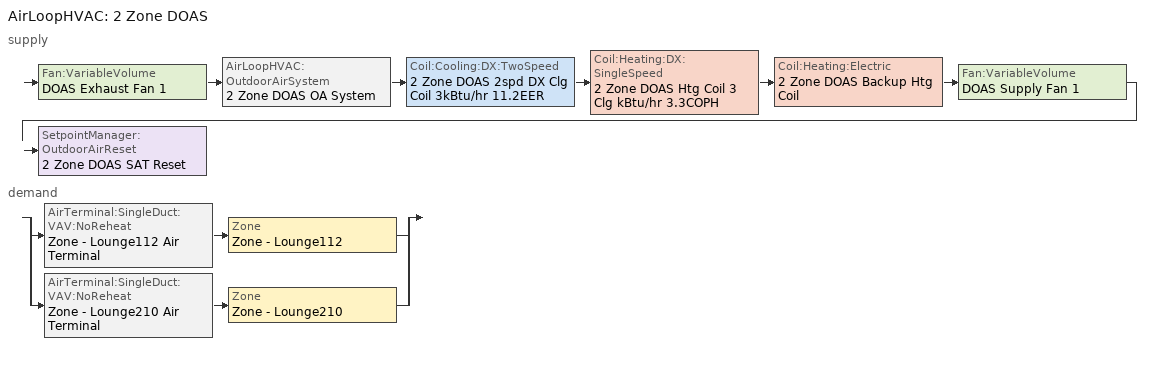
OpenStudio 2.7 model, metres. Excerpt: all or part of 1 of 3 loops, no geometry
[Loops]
AirLoopHVAC '2 Zone DOAS'
 supply: Fan:VariableVolume 'DOAS Exhaust Fan 1' > AirLoopHVAC:OutdoorAirSystem '2 Zone DOAS OA System' > Coil:Cooling:DX:TwoSpeed '2 Zone DOAS 2spd DX Clg Coil 3kBtu/hr 11.2EER' > Coil:Heating:DX:SingleSpeed '2 Zone DOAS Htg Coil 3 Clg kBtu/hr 3.3COPH' > Coil:Heating:Electric '2 Zone DOAS Backup Htg Coil' > Fan:VariableVolume 'DOAS Supply Fan 1' > SetpointManager:OutdoorAirReset '2 Zone DOAS SAT Reset'
 demand: split
  | AirTerminal:SingleDuct:VAV:NoReheat 'Zone - Lounge112 Air Terminal' > Zone 'Zone - Lounge112'
  | AirTerminal:SingleDuct:VAV:NoReheat 'Zone - Lounge210 Air Terminal' > Zone 'Zone - Lounge210'
[Sizing:Zone] Zone Cooling Design Supply Air Temperature Input Method=SupplyAirTemperature; Zone Cooling Design Supply Air Temperature {C}=12.7778; Zone Cooling Design Supply Air Temperature Difference {deltaC}=11.11; Zone Heating Design Supply Air Temperature Input Method=SupplyAirTemperature; Zone Heating Design Supply Air Temperature {C}=40; Zone Heating Design Supply Air Temperature Difference {deltaC}=11.11; Zone Cooling Design Supply Air Humidity Ratio {kg-H2O/kg-air}=0.0085; Zone Heating Design Supply Air Humidity Ratio {kg-H2O/kg-air}=0.008; Cooling Design Air Flow Method=DesignDay; Heating Design Air Flow Method=DesignDay; Account for Dedicated Outdoor Air System=Yes; Dedicated Outdoor Air System Control Strategy=NeutralSupplyAir; Dedicated Outdoor Air Low Setpoint Temperature for Design {C}=15.5556; Dedicated Outdoor Air High Setpoint Temperature for Design {C}=21.1111
Zone - Lounge112; Zone - Lounge210
[Zone equipment]
Zone - Lounge112: Zone - Lounge112 Air Terminal, Zone - Lounge112 VRF Terminal Unit
Zone - Lounge210: Zone - Lounge210 Air Terminal, Zone - Lounge210 VRF Terminal Unit
[AirLoopHVAC]
2 Zone DOAS: Availability Schedule=Always On Discrete; Design Supply Air Flow Rate {m3/s}=AutoSize
[Sizing:System]
2 Zone DOAS: Type of Load to Size On=VentilationRequirement; Design Outdoor Air Flow Rate {m3/s}=Autosize; Central Heating Maximum System Air Flow Ratio=1; Preheat Design Temperature {C}=7; Preheat Design Humidity Ratio {kg-H2O/kg-Air}=0.008; Precool Design Temperature {C}=12.8; Precool Design Humidity Ratio {kg-H2O/kg-Air}=0.008; Central Cooling Design Supply Air Temperature {C}=15.5556; Central Heating Design Supply Air Temperature {C}=21.1111; Sizing Option=Coincident; 100% Outdoor Air in Cooling=Yes; 100% Outdoor Air in Heating=Yes; Central Cooling Design Supply Air Humidity Ratio {kg-H2O/kg-Air}=0.0085; Central Heating Design Supply Air Humidity Ratio {kg-H2O/kg-Air}=0.008; Cooling Design Air Flow Method=DesignDay; Cooling Design Air Flow Rate {m3/s}=0; Heating Design Air Flow Method=DesignDay; Heating Design Air Flow Rate {m3/s}=0; System Outdoor Air Method=ZoneSum; Zone Maximum Outdoor Air Fraction=1; Cooling Supply Air Flow Rate Per Floor Area {m3/s-m2}=0.00996765; Cooling Fraction of Autosized Cooling Supply Air Flow Rate=1; Cooling Supply Air Flow Rate Per Unit Cooling Capacity {m3/s-W}=3.94755e-05; Heating Supply Air Flow Rate Per Floor Area {m3/s-m2}=0.00996765; Heating Fraction of Autosized Heating Supply Air Flow Rate=1; Heating Fraction of Autosized Cooling Supply Air Flow Rate=1; Heating Supply Air Flow Rate Per Unit Heating Capacity {m3/s-W}=3.15882e-05; Cooling Design Capacity Method=CoolingDesignCapacity; Cooling Design Capacity {W}=autosize; Cooling Design Capacity Per Floor Area {W/m2}=234.7; Fraction of Autosized Cooling Design Capacity=1; Heating Design Capacity Method=HeatingDesignCapacity; Heating Design Capacity {W}=autosize; Heating Design Capacity Per Floor Area {W/m2}=157; Fraction of Autosized Heating Design Capacity=1; Central Cooling Capacity Control Method=OnOff
[Fan:VariableVolume] Availability Schedule=Always On Discrete; Fan Total Efficiency=0.455; Maximum Flow Rate {m3/s}=Autosize; Fan Power Minimum Flow Rate Input Method=FixedFlowRate; Fan Power Minimum Flow Fraction=0; Fan Power Minimum Air Flow Rate {m3/s}=0; Motor Efficiency=0.7; Motor In Airstream Fraction=1; Fan Power Coefficient 1=0.0407599; Fan Power Coefficient 2=0.088045; Fan Power Coefficient 3=-0.0729261; Fan Power Coefficient 4=0.94374; Fan Power Coefficient 5=0
Name | Pressure Rise {Pa}
DOAS Supply Fan 1 | 747.267
DOAS Exhaust Fan 1 | 498.178
[Coil:Heating:Electric]
2 Zone DOAS Backup Htg Coil: Availability Schedule=Always On Discrete; Efficiency=1
[Coil:Heating:DX:SingleSpeed]
2 Zone DOAS Htg Coil 3 Clg kBtu/hr 3.3COPH: Availability Schedule=Always On Discrete; Rated Total Heating Capacity {W}=Autosize; Rated COP {W/W}=3.50629; Rated Air Flow Rate {m3/s}=Autosize; Rated Supply Fan Power Per Volume Flow Rate {W/(m3/s)}=773.3; Total Heating Capacity Function of Temperature Curve=DXHEAT-NECB2011-REF-CAPFT; Total Heating Capacity Function of Flow Fraction Curve=DXHEAT-NECB2011-REF-CAPFFLOW; Energy Input Ratio Function of Temperature Curve=DXHEAT-NECB2011-REF-EIRFT; Energy Input Ratio Function of Flow Fraction Curve=DXHEAT-NECB2011-REF-EIRFFLOW; Part Load Fraction Correlation Curve=DXHEAT-NECB2011-REF-PLFFPLR; Defrost Energy Input Ratio Function of Temperature Curve=2 Zone DOAS Htg Coil Defrost EIR Func of Temp Curve; Defrost Strategy=ReverseCycle; Defrost Control=OnDemand; Defrost Time Period Fraction=0.166667; Resistive Defrost Heater Capacity {W}=2000
[Coil:Cooling:DX:TwoSpeed]
2 Zone DOAS 2spd DX Clg Coil 3kBtu/hr 11.2EER: Availability Schedule=Always On Discrete; Rated High Speed Total Cooling Capacity {W}=Autosize; Rated High Speed Sensible Heat Ratio=Autosize; Rated High Speed COP {W/W}=3.86542; Rated High Speed Air Flow Rate {m3/s}=Autosize; Total Cooling Capacity Function of Temperature Curve=CoilClgDXQRatio_fTwbToadbSI; Total Cooling Capacity Function of Flow Fraction Curve=CoilClgDXDblQRatio_fCFMRatio; Energy Input Ratio Function of Temperature Curve=CoilClgDXEIRRatio_fTwbToadbSI; Energy Input Ratio Function of Flow Fraction Curve=CoilClgDXDblEIRRatio_fCFMRatio; Part Load Fraction Correlation Curve=CoilClgDXEIRRatio_fQFrac; Rated Low Speed Total Cooling Capacity {W}=Autosize; Rated Low Speed Sensible Heat Ratio=0.69; Rated Low Speed COP {W/W}=3.86542; Low Speed Total Cooling Capacity Function of Temperature Curve=CoilClgDXQRatio_fTwbToadbSI; Low Speed Energy Input Ratio Function of Temperature Curve=CoilClgDXEIRRatio_fTwbToadbSI; Condenser Type=AirCooled; High Speed Evaporative Condenser Effectiveness=0; High Speed Evaporative Condenser Air Flow Rate {m3/s}=Autosize; High Speed Evaporative Condenser Pump Rated Power Consumption {W}=Autosize; Low Speed Evaporative Condenser Effectiveness=0; Low Speed Evaporative Condenser Air Flow Rate {m3/s}=Autosize; Low Speed Evaporative Condenser Pump Rated Power Consumption {W}=Autosize; Basin Heater Capacity {W/K}=10; Basin Heater Setpoint Temperature {C}=2
[Controller:OutdoorAir]
2 Zone DOAS Outdoor Air Controller: Minimum Outdoor Air Flow Rate {m3/s}=autosize; Maximum Outdoor Air Flow Rate {m3/s}=Autosize; Economizer Control Type=NoEconomizer; Economizer Control Action Type=ModulateFlow; Lockout Type=NoLockout; Minimum Limit Type=FixedMinimum; Minimum Outdoor Air Schedule=2 Zone DOAS Occ Sch; Minimum Fraction of Outdoor Air Schedule=Always On Discrete; Controller Mechanical Ventilation=2 Zone DOAS Mechanical Ventilation Controller; High Humidity Control=No; Heat Recovery Bypass Control Type=BypassWhenWithinEconomizerLimits
[Controller:MechanicalVentilation]
2 Zone DOAS Mechanical Ventilation Controller: Availability Schedule=Always On Discrete; Demand Controlled Ventilation=Yes; System Outdoor Air Method=ZoneSum
[AirLoopHVAC:OutdoorAirSystem]
2 Zone DOAS OA System: Controller=2 Zone DOAS Outdoor Air Controller
[SetpointManager:OutdoorAirReset]
2 Zone DOAS SAT Reset: Control Variable=Temperature; Setpoint at Outdoor Low Temperature {C}=21.1111; Outdoor Low Temperature {C}=15.5556; Setpoint at Outdoor High Temperature {C}=15.5556; Outdoor High Temperature {C}=21.1111; Setpoint Node or NodeList=2 Zone DOAS Supply Outlet Node
[AirTerminal:SingleDuct:VAV:NoReheat] Availability Schedule=Always On Discrete; Maximum Air Flow Rate {m3/s}=autosize; Zone Minimum Air Flow Input Method=Constant; Constant Minimum Air Flow Fraction=0.1; Control For Outdoor Air=Yes
Zone - Lounge112 Air Terminal; Zone - Lounge210 Air Terminal
[AirConditioner:VariableRefrigerantFlow]
2 Zone VRF System: Availability Schedule=Always On Discrete; Rated Total Cooling Capacity {W}=autosize; Rated Cooling COP {W/W}=4.287; Minimum Outdoor Temperature in Cooling Mode {C}=-15; Maximum Outdoor Temperature in Cooling Mode {C}=50; Cooling Capacity Ratio Modifier Function of Low Temperature Curve=vrf_cool_cap_f_of_low_temp 1; Cooling Capacity Ratio Boundary Curve=vrf_cool_cap_ratio_boundary 1; Cooling Capacity Ratio Modifier Function of High Temperature Curve=vrf_cool_cap_f_of_high_temp 1; Cooling Energy Input Ratio Modifier Function of Low Temperature Curve=vrf_cool_eir_f_of_low_temp 2; Cooling Energy Input Ratio Boundary Curve=vrf_cool_eir_ratio_boundary 1; Cooling Energy Input Ratio Modifier Function of High Temperature Curve=vrf_cool_eir_f_of_high_temp 1; Cooling Energy Input Ratio Modifier Function of Low Part-Load Ratio Curve=vrf_cool_eir_f_of_low_temp 3; Cooling Energy Input Ratio Modifier Function of High Part-Load Ratio Curve=vrf_cooling_eir_high_plr 1; Cooling Combination Ratio Correction Factor Curve=vrf_cooling_comb_ratio 1; Cooling Part-Load Fraction Correlation Curve=vrf_cooling_cplffplr 1; Rated Total Heating Capacity {W}=autosize; Rated Total Heating Capacity Sizing Ratio {W/W}=1; Rated Heating COP {W/W}=4.147; Minimum Outdoor Temperature in Heating Mode {C}=-25; Maximum Outdoor Temperature in Heating Mode {C}=16.1; Heating Capacity Ratio Modifier Function of Low Temperature Curve=vrf_heat_cap_f_of_low_temp 1; Heating Capacity Ratio Boundary Curve=vrf_heat_cap_ratio_boundary 1; Heating Capacity Ratio Modifier Function of High Temperature Curve=vrf_heat_cap_f_of_high_temp 1; Heating Energy Input Ratio Modifier Function of Low Temperature Curve=vrf_heat_eir_f_of_low_temp 1; Heating Energy Input Ratio Boundary Curve=vrf_heat_eir_boundary 1; Heating Energy Input Ratio Modifier Function of High Temperature Curve=vrf_heat_eir_f_of_high_temp 1; Heating Performance Curve Outdoor Temperature Type=WetBulbTemperature; Heating Energy Input Ratio Modifier Function of Low Part-Load Ratio Curve=vrf_heating_eir_low_plr 1; Heating Energy Input Ratio Modifier Function of High Part-Load Ratio Curve=vrf_heating_eir_hi_plr 1; Heating Combination Ratio Correction Factor Curve=vrf_heating_comb_ratio 1; Heating Part-Load Fraction Correlation Curve=vrf_heating_cplffplr 1; Minimum Heat Pump Part-Load Ratio=0.25; Zone Name for Master Thermostat Location=Zone - Lounge112; Master Thermostat Priority Control Type=LoadPriority; Heat Pump Waste Heat Recovery=Yes; Equivalent Piping Length used for Piping Correction Factor in Cooling Mode {m}=30.48; Vertical Height used for Piping Correction Factor {m}=10.668; Piping Correction Factor for Length in Cooling Mode Curve=Air Conditioner Variable Refrigerant Flow 1 CoolingLengthCorrectionFactor 1; Piping Correction Factor for Height in Cooling Mode Coefficient=-0.000386; Equivalent Piping Length used for Piping Correction Factor in Heating Mode {m}=30.48; Piping Correction Factor for Height in Heating Mode Coefficient=0; Crankcase Heater Power per Compressor {W}=15; Number of Compressors=3; Ratio of Compressor Size to Total Compressor Capacity=0.33; Maximum Outdoor Dry-bulb Temperature for Crankcase Heater {C}=7; Defrost Strategy=ReverseCycle; Defrost Control=OnDemand; Defrost Energy Input Ratio Modifier Function of Temperature Curve=vrf_defrost_eir_f_of_temp 1; Defrost Time Period Fraction=0.058333; Resistive Defrost Heater Capacity {W}=1e-07; Maximum Outdoor Dry-bulb Temperature for Defrost Operation {C}=7; Water Condenser Volume Flow Rate {m3/s}=autosize; Evaporative Condenser Effectiveness=0.9; Evaporative Condenser Air Flow Rate {m3/s}=autosize; Evaporative Condenser Pump Rated Power Consumption {W}=autosize; Basin Heater Capacity {W/K}=0; Basin Heater Setpoint Temperature {C}=2; Fuel Type=Electricity; Minimum Outdoor Temperature in Heat Recovery Mode {C}=-10; Maximum Outdoor Temperature in Heat Recovery Mode {C}=27.2; Initial Heat Recovery Cooling Capacity Fraction=0.5; Heat Recovery Cooling Capacity Time Constant {hr}=0.083; Initial Heat Recovery Cooling Energy Fraction=1; Heat Recovery Cooling Energy Time Constant {hr}=0; Initial Heat Recovery Heating Capacity Fraction=0.5; Heat Recovery Heating Capacity Time Constant {hr}=0.083; Initial Heat Recovery Heating Energy Fraction=0.5; Heat Recovery Heating Energy Time Constant {hr}=0
[ZoneHVAC:TerminalUnit:VariableRefrigerantFlow] Terminal Unit Availability schedule=Always On Discrete; Supply Air Flow Rate During Cooling Operation {m3/s}=autosize; Supply Air Flow Rate When No Cooling is Needed {m3/s}=autosize; Supply Air Flow Rate During Heating Operation {m3/s}=autosize; Supply Air Flow Rate When No Heating is Needed {m3/s}=autosize; Outdoor Air Flow Rate During Cooling Operation {m3/s}=0; Outdoor Air Flow Rate During Heating Operation {m3/s}=0; Outdoor Air Flow Rate When No Cooling or Heating is Needed {m3/s}=0; Supply Air Fan Operating Mode Schedule=Always Off Discrete; Zone Terminal Unit On Parasitic Electric Energy Use {W}=30; Zone Terminal Unit Off Parasitic Electric Energy Use {W}=20; Rated Total Heating Capacity Sizing Ratio {W/W}=1
Name | Supply Air Fan | Cooling Coil | Heating Coil
Zone - Lounge112 VRF Terminal Unit | Zone - Lounge112 VRF Unit Cycling Fan | Zone HVAC Terminal Unit Variable Refrigerant Flow 1 Cooling Coil 38 | Zone HVAC Terminal Unit Variable Refrigerant Flow 1 Heating Coil 38
Zone - Lounge210 VRF Terminal Unit | Zone - Lounge210 VRF Unit Cycling Fan | Zone HVAC Terminal Unit Variable Refrigerant Flow 1 Cooling Coil 39 | Zone HVAC Terminal Unit Variable Refrigerant Flow 1 Heating Coil 39
[Coil:Cooling:DX:VariableRefrigerantFlow] Availability Schedule=Always On Discrete; Rated Total Cooling Capacity {W}=autosize; Rated Sensible Heat Ratio=autosize; Rated Air Flow Rate {m3/s}=autosize
Name | Cooling Capacity Ratio Modifier Function of Temperature Curve | Cooling Capacity Modifier Curve Function of Flow Fraction
Zone HVAC Terminal Unit Variable Refrigerant Flow 1 Cooling Coil 38 | VRFTUCoolCapFT 38 | VRFACCoolCapFFF 38
Zone HVAC Terminal Unit Variable Refrigerant Flow 1 Cooling Coil 39 | VRFTUCoolCapFT 39 | VRFACCoolCapFFF 39
[Coil:Heating:DX:VariableRefrigerantFlow] Availability Schedule=Always On Discrete; Rated Total Heating Capacity {W}=autosize; Rated Air Flow Rate {m3/s}=autosize
Name | Heating Capacity Ratio Modifier Function of Temperature Curve | Heating Capacity Modifier Function of Flow Fraction Curve
Zone HVAC Terminal Unit Variable Refrigerant Flow 1 Heating Coil 38 | Coil Heating DX Variable Refrigerant Flow 1 VRFTUHeatCAPFT 38 | Coil Heating DX Variable Refrigerant Flow 1 VRFACCoolCapFFF 38
Zone HVAC Terminal Unit Variable Refrigerant Flow 1 Heating Coil 39 | Coil Heating DX Variable Refrigerant Flow 1 VRFTUHeatCAPFT 39 | Coil Heating DX Variable Refrigerant Flow 1 VRFACCoolCapFFF 39
[Fan:OnOff] Availability Schedule=Always On Discrete; Fan Total Efficiency=0.55575; Pressure Rise {Pa}=447.476; Maximum Flow Rate {m3/s}=autosize; Motor Efficiency=0.855; Motor In Airstream Fraction=1
Name | Fan Power Ratio Function of Speed Ratio Curve | Fan Efficiency Ratio Function of Speed Ratio Curve
Zone - Lounge112 VRF Unit Cycling Fan | Fan On Off Power Curve 38 | Fan On Off Efficiency Curve 38
Zone - Lounge210 VRF Unit Cycling Fan | Fan On Off Power Curve 39 | Fan On Off Efficiency Curve 39
[Schedule:Ruleset]
2 Zone DOAS Occ Sch: Default Day Schedule=2 Zone DOAS Occ Sch Default; Summer Design Day Schedule=2 Zone DOAS Occ Sch Summer Design Day; Winter Design Day Schedule=2 Zone DOAS Occ Sch Winter Design Day
[Schedule:Day]
2 Zone DOAS Occ Sch Default; 2 Zone DOAS Occ Sch Winter Design Day; 2 Zone DOAS Occ Sch Summer Design Day: 24, 0, 1
2 Zone DOAS Occ Sch Monday; 2 Zone DOAS Occ Sch Tuesday; 2 Zone DOAS Occ Sch Wednesday; 2 Zone DOAS Occ Sch Thursday; 2 Zone DOAS Occ Sch Friday: 7, 0, 0, 18, 0, 1, 24, 0, 0
2 Zone DOAS Occ Sch Saturday; 2 Zone DOAS Occ Sch Sunday: 24, 0, 0
[Schedule:Rule] Schedule Ruleset=2 Zone DOAS Occ Sch; Date Specification Type=DateRange; Start Month=1; Start Day=1; End Month=12
2 Zone DOAS Occ Sch Monday Rule: Rule Order=6; Day Schedule=2 Zone DOAS Occ Sch Monday; Apply Monday=Yes; End Day=25
2 Zone DOAS Occ Sch Tuesday Rule: Rule Order=5; Day Schedule=2 Zone DOAS Occ Sch Tuesday; End Day=26; Apply Tuesday=Yes
2 Zone DOAS Occ Sch Wednesday Rule: Rule Order=4; Day Schedule=2 Zone DOAS Occ Sch Wednesday; End Day=27; Apply Wednesday=Yes
2 Zone DOAS Occ Sch Thursday Rule: Rule Order=3; Day Schedule=2 Zone DOAS Occ Sch Thursday; End Day=28; Apply Thursday=Yes
2 Zone DOAS Occ Sch Friday Rule: Rule Order=2; Day Schedule=2 Zone DOAS Occ Sch Friday; End Day=29; Apply Friday=Yes
2 Zone DOAS Occ Sch Saturday Rule: Rule Order=1; Day Schedule=2 Zone DOAS Occ Sch Saturday; End Day=30; Apply Saturday=Yes
2 Zone DOAS Occ Sch Sunday Rule: Rule Order=0; Day Schedule=2 Zone DOAS Occ Sch Sunday; End Day=31; Apply Sunday=Yes
[Schedule:Constant]
Name | Value
Always On Discrete | 1
Always Off Discrete | 0
[Curve:Cubic]
Name | Coefficient1 Constant | Coefficient2 x | Coefficient3 x**2 | Coefficient4 x**3 | Minimum Value of x | Maximum Value of x | Minimum Curve Output | Maximum Curve Output
vrf_cool_cap_ratio_boundary 1 | 25.73 | -0.0315004 | -0.014166 | 0 | 11 | 30
vrf_cool_eir_ratio_boundary 1 | 25.7347 | -0.0315004 | -0.014166 | 0 | 15 | 24
vrf_cool_eir_f_of_low_temp 3 | 0.0734992 | 0.334783 | 0.591613 | 0 | 0.25 | 1 | 0 | 1
vrf_cooling_eir_high_plr 1; vrf_heating_eir_hi_plr 1 | 1 | 0 | 0 | 0 | 1 | 1.5
vrf_cooling_comb_ratio 1 | 0.24034 | -0.21873 | 1.97941 | -1.02636 | 0.5 | 2 | 0.5 | 1.056
vrf_cooling_cplffplr 1; vrf_heating_cplffplr 1 | 0.85 | 0.15 | 0 | 0 | 1 | 1
vrf_heat_cap_ratio_boundary 1; vrf_heat_eir_boundary 1 | 58.577 | -3.0255 | 0.0193 | 0 | 15 | 23.9
vrf_heating_eir_low_plr 1 | 0.0724907 | 0.65819 | 0.26926 | 0 | 0.25 | 1 | 0 | 1
vrf_heating_comb_ratio 1 | 0.62115 | -1.55798 | 3.36817 | -1.4224 | 0.5 | 2 | 0.5 | 1.155
Fan On Off Efficiency Curve 38; Fan On Off Efficiency Curve 39 | 1 | 0 | 0 | 0 | 0 | 1
DXHEAT-NECB2011-REF-CAPFT | 0.729 | 0.0319 | 0.000136 | -8.75e-06 | -20 | 20
DXHEAT-NECB2011-REF-CAPFFLOW | 0.84 | 0.16 | 0 | 0 | 0.5 | 1.5
DXHEAT-NECB2011-REF-EIRFT | 1.2183 | -0.03612 | 0.00142 | -2.68e-05 | -20 | 20
DXHEAT-NECB2011-REF-PLFFPLR | 0.3696 | 2.3362 | -2.9577 | 1.2596 | 0.7 | 1
CoilClgDXDblQRatio_fCFMRatio | 0.472786 | 1.243342 | -1.03871 | 0.322578 | -100 | 100
CoilClgDXDblEIRRatio_fCFMRatio | 1.007948 | 0.345441 | -0.692289 | 0.338899 | 0 | 1
CoilClgDXEIRRatio_fQFrac | 0 | 5.1091 | -8.5515 | 4.4744 | 0.7 | 1
[Curve:Quadratic]
Name | Coefficient1 Constant | Coefficient2 x | Coefficient3 x**2 | Minimum Value of x | Maximum Value of x
VRFACCoolCapFFF 38; Coil Heating DX Variable Refrigerant Flow 1 VRFACCoolCapFFF 38; VRFACCoolCapFFF 39; Coil Heating DX Variable Refrigerant Flow 1 VRFACCoolCapFFF 39 | 0.8 | 0.2 | 0 | 0.5 | 1.5
DXHEAT-NECB2011-REF-EIRFFLOW | 1.3824 | -0.4336 | 0.0512 | 0 | 1
[Curve:Biquadratic]
Name | Coefficient1 Constant | Coefficient2 x | Coefficient3 x**2 | Coefficient4 y | Coefficient5 y**2 | Coefficient6 x*y | Minimum Value of x | Maximum Value of x | Minimum Value of y | Maximum Value of y | Minimum Curve Output | Maximum Curve Output
2 Zone DOAS Htg Coil Defrost EIR Func of Temp Curve | 0.297145 | 0.0430933 | -0.000748766 | 0.00597727 | 0.000482112 | -0.000956448 | 12.77778 | 23.88889 | 21.11111 | 46.11111
Air Conditioner Variable Refrigerant Flow 1 CoolingLengthCorrectionFactor 1 | 2.03882 | -0.00242606 | 3.5512e-06 | -1.68581 | 0.668703 | -4.5706e-05 | 7.62 | 182.88 | 0.8 | 1.5
vrf_cool_cap_f_of_low_temp 1 | -1.69653 | 0.207248 | -0.00343146 | 0.0163816 | -6.73872e-05 | -0.000849848 | 13.9 | 23.9 | -5 | 43.3 | 0.59 | 1.33
vrf_cool_cap_f_of_high_temp 1 | 0.686736 | 0.0207631 | 0.0005447 | -0.0016218 | -4.259e-07 | -0.0003392 | 15 | 24 | 16 | 43
vrf_cool_eir_f_of_low_temp 2 | -1.61908 | 0.185965 | -0.0038961 | -0.00901995 | 0.0003034 | 0.000476049 | 13.9 | 23.9 | -5 | 43.3 | 0.27 | 1.15
vrf_cool_eir_f_of_high_temp 1 | -1.43951 | 0.161985 | -0.00349118 | 0.0269443 | 0.000134616 | -0.000671494 | 15 | 23.9 | 16.8 | 43.3
vrf_heat_cap_f_of_low_temp 1 | 0.98322 | 0.0157168 | -0.000835032 | 0.0522939 | -0.000531556 | -0.00190606 | 16.1 | 23.9 | -25 | 13.3 | 0.515152 | 1.2
vrf_heat_cap_f_of_high_temp 1 | 2.58599 | -0.0953227 | 0.000955329 | 0 | 0 | 0 | 21.1 | 27.2 | -944 | 15
vrf_heat_eir_f_of_low_temp 1 | 0.75683 | 0.04575 | -0.00136357 | 0.0554885 | -0.00120701 | -0.00303329 | 16.1 | 23.9 | -25 | 13.3 | 0.7 | 1.184
vrf_heat_eir_f_of_high_temp 1 | 1.38857 | -0.0229771 | 0.000537274 | -0.0273937 | 0.000403043 | -5.9786e-05 | 21.1 | 27.2 | 0 | 1
vrf_defrost_eir_f_of_temp 1 | -1.61908 | 0.185965 | -0.0038961 | -0.00901995 | 0.0003034 | 0.000476049 | 13.9 | 23.9 | -5 | 50 | 0.27 | 1.155
VRFTUCoolCapFT 38; VRFTUCoolCapFT 39 | 0.0585884 | 0.0587397 | -0.000210275 | 0.010937 | -0.000121955 | -0.000524662 | 15 | 23.89 | 20 | 43.33 | 0.8083 | 1.2583
Coil Heating DX Variable Refrigerant Flow 1 VRFTUHeatCAPFT 38; Coil Heating DX Variable Refrigerant Flow 1 VRFTUHeatCAPFT 39 | 0.375444 | 0.0668191 | -0.00194171 | 0.0442618 | -0.000400958 | -0.00148198 | 21.11 | 27.22 | -15 | 18.33 | 0.6074 | 1
CoilClgDXQRatio_fTwbToadbSI | 0.86779 | 0.014245 | 0.000554 | -0.007569 | 3.2e-05 | -0.000191 | 13.89 | 25 | 23.89 | 46.11 | 0.77 | 1.29
CoilClgDXEIRRatio_fTwbToadbSI | 0.116709 | 0.028458 | -0.000411 | 0.021422 | 0.000162 | -0.00068 | 13.89 | 25 | 23.89 | 46.11 | 0.77 | 1.33
[Curve:Exponent] Coefficient1 Constant=1; Coefficient2 Constant=0; Coefficient3 Constant=0; Minimum Value of x=0; Maximum Value of x=1
Fan On Off Power Curve 38; Fan On Off Power Curve 39
